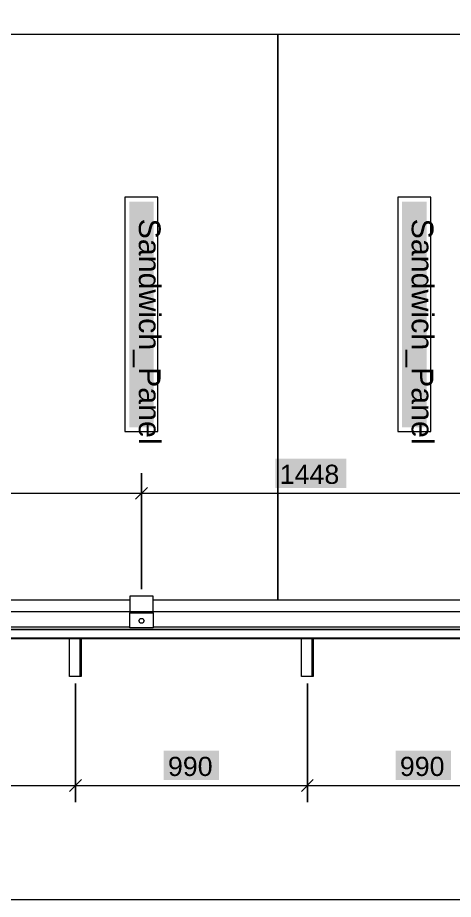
# Model space of a CAD drawing. Header units: inches. Extents: x 0.3 to 15.6, y 0.4 to 11.3.
# Drawn here: x 3.502 to 5.112, y 4.911 to 8.169 of the extents above; entities that cross this region are included whole.
import ezdxf

# ---------------------------------------------------------------- set-up
doc = ezdxf.new("R2010")
doc.units = ezdxf.units.IN
doc.header["$MEASUREMENT"] = 0
for name, color, linetype in [('PDF_Geometry', 7, 'Continuous'), ('PDF_Solid Fills', 7, 'Continuous'), ('PDF_Text', 7, 'Continuous')]:
    doc.layers.add(name, color=color, linetype=linetype)
doc.styles.add('PDF Arial', font='arial.ttf')

msp = doc.modelspace()

# ---------------------------------------------------------------- hatches: boundary and pattern name
at = {"layer": 'PDF_Solid Fills', "true_color": 0xffffff, "transparency": 33554559}
for points in [[(4.0048, 7.4898), (3.914, 7.4898), (3.914, 7.4898), (3.914, 6.6553), (3.914, 6.6553), (4.0048, 6.6553), (4.0048, 6.6553)], [(4.0048, 7.4898), (3.914, 7.4898), (3.914, 7.4898), (3.914, 6.6553), (3.914, 6.6553), (4.0048, 6.6553), (4.0048, 6.6553)], [(5.0132, 7.4898), (4.9223, 7.4898), (4.9223, 7.4898), (4.9223, 6.6553), (4.9223, 6.6553), (5.0132, 6.6553), (5.0132, 6.6553)], [(5.0132, 7.4898), (4.9223, 7.4898), (4.9223, 7.4898), (4.9223, 6.6553), (4.9223, 6.6553), (5.0132, 6.6553), (5.0132, 6.6553)], [(4.7169, 6.4309), (4.7169, 6.54), (4.7169, 6.54), (4.4547, 6.54), (4.4547, 6.54), (4.4547, 6.4309), (4.4547, 6.4309)], [(4.2461, 5.3514), (4.2461, 5.4604), (4.2461, 5.4604), (4.0416, 5.4604), (4.0416, 5.4604), (4.0416, 5.3514), (4.0416, 5.3514)], [(5.1032, 5.3514), (5.1032, 5.4604), (5.1032, 5.4604), (4.8987, 5.4604), (4.8987, 5.4604), (4.8987, 5.3514), (4.8987, 5.3514)]]:
    msp.add_hatch(color=7, dxfattribs=at).paths.add_polyline_path(points)
at = {"layer": 'PDF_Solid Fills', "transparency": 33554559}
h = msp.add_hatch(color=256, dxfattribs=at)
h.paths.add_polyline_path([(3.9594, 6.4114), (3.9597, 6.4114)], flags=0)
h.paths.add_polyline_path([(3.9594, 6.4117, 0.415242), (3.9591, 6.4114)], flags=0)
h.paths.add_polyline_path([(3.9597, 6.4114, 0.415242), (3.9594, 6.4117)], flags=0)
h = msp.add_hatch(color=256, dxfattribs=at)
h.paths.add_polyline_path([(3.9594, 6.4114), (3.9597, 6.4114)], flags=0)
h.paths.add_polyline_path([(3.9594, 6.4117, 0.415242), (3.9591, 6.4114)], flags=0)
h.paths.add_polyline_path([(3.9597, 6.4114, 0.415242), (3.9594, 6.4117)], flags=0)
h = msp.add_hatch(color=256, dxfattribs=at)
h.paths.add_polyline_path([(3.7153, 5.3319), (3.7156, 5.3319)], flags=0)
h.paths.add_polyline_path([(3.7156, 5.3319, 0.413793), (3.7153, 5.3322)], flags=0)
h = msp.add_hatch(color=256, dxfattribs=at)
h.paths.add_polyline_path([(3.7153, 5.3319), (3.7156, 5.3319)], flags=0)
h.paths.add_polyline_path([(3.7156, 5.3319, 0.413793), (3.7153, 5.3322)], flags=0)
h = msp.add_hatch(color=256, dxfattribs=at)
h.paths.add_polyline_path([(4.5724, 5.3319), (4.5727, 5.3319)], flags=0)
h.paths.add_polyline_path([(4.5721, 5.3319, 0.415242), (4.5724, 5.3317)], flags=0)
h.paths.add_polyline_path([(4.5727, 5.3319, 0.413793), (4.5724, 5.3322)], flags=0)
h = msp.add_hatch(color=256, dxfattribs=at)
h.paths.add_polyline_path([(4.5724, 5.3319), (4.5727, 5.3319)], flags=0)
h.paths.add_polyline_path([(4.5721, 5.3319, 0.415242), (4.5724, 5.3317)], flags=0)
h.paths.add_polyline_path([(4.5727, 5.3319, 0.413793), (4.5724, 5.3322)], flags=0)

# ---------------------------------------------------------------- linework, layer by layer
at = {"layer": 'PDF_Geometry', "lineweight": 5}
for points in [[(1.6316, 8.4067), (1.6247, 8.4067), (1.6247, 8.1081), (9.5009, 8.1081), (9.5009, 8.2855), (1.6247, 8.2855)], [(1.9795, 6.4114), (2.4456, 6.4114), (2.7066, 6.4114), (3.9594, 6.4114), (5.2122, 6.4114), (5.4732, 6.4114), (8.8794, 6.4114)], [(1.4434, 5.9746), (1.3525, 6.0655), (0.6897, 6.0655), (0.5988, 5.9746), (0.6897, 5.8837), (1.3525, 5.8837), (1.4434, 5.9746), (9.7518, 5.9746), (5.5169, 5.9746)], [(2.7498, 6.0183), (3.9161, 6.0183)], [(4.0027, 6.0183), (5.169, 6.0183)], [(2.7498, 5.975), (3.9161, 5.975)], [(4.0027, 5.9703), (4.0027, 5.914), (3.9161, 5.914), (3.9161, 5.9703)], [(4.0027, 5.975), (5.169, 5.975)], [(2.6633, 5.9184), (1.9795, 5.9184), (1.9795, 5.908), (8.8794, 5.908), (8.8794, 5.9184), (5.2555, 5.9184)], [(2.7498, 5.9184), (3.9161, 5.9184)], [(4.0027, 5.9184), (5.169, 5.9184)], [(1.9795, 5.8774), (8.8794, 5.8774)], [(3.737, 5.8743), (3.737, 5.7349), (3.6937, 5.7349), (3.6937, 5.8743)], [(3.7326, 5.7349), (3.7326, 5.8743)], [(4.594, 5.8743), (4.594, 5.7349), (4.5508, 5.7349), (4.5508, 5.8743)], [(4.5897, 5.7349), (4.5897, 5.8743)], [(1.6247, 5.3319), (1.9795, 5.3319), (2.0877, 5.3319), (2.8582, 5.3319), (3.7153, 5.3319), (4.5724, 5.3319), (5.4295, 5.3319), (6.2866, 5.3319), (7.1436, 5.3319), (8.0007, 5.3319), (8.7712, 5.3319), (8.8794, 5.3319), (9.1112, 5.3319), (8.8794, 5.3319)], [(1.6247, 4.9108), (8.8794, 4.9108)]]:
    msp.add_lwpolyline(points, dxfattribs=at)
for points in [[(4.4636, 8.1081), (4.4636, 6.0183)], [(3.8984, 6.6397), (4.0204, 6.6397), (4.0204, 7.5053), (3.8984, 7.5053)], [(4.9067, 6.6397), (5.0287, 6.6397), (5.0287, 7.5053), (4.9067, 7.5053)], [(3.9594, 6.4854), (3.9594, 6.0568)], [(3.9374, 6.3894), (3.9814, 6.4335)], [(4.0027, 5.9703), (4.0027, 6.0309), (3.9161, 6.0309), (3.9161, 5.9703)], [(3.9499, 5.94), (3.9547, 5.9482), (3.9641, 5.9482), (3.9689, 5.94), (3.9641, 5.9318), (3.9547, 5.9318)], [(1.9795, 5.8743), (8.8794, 5.8743), (8.8794, 5.908), (1.9795, 5.908)], [(3.7153, 5.2696), (3.7153, 5.7089)], [(4.5724, 5.2696), (4.5724, 5.7089)], [(3.6933, 5.3099), (3.7374, 5.3539)], [(4.5504, 5.3099), (4.5944, 5.3539)]]:
    msp.add_lwpolyline(points, close=True, dxfattribs=at)
for points in [[(3.9594, 6.4112), (3.9593, 6.4112), (3.9591, 6.4113), (3.9591, 6.4114)], [(3.9594, 6.4112), (3.9593, 6.4112), (3.9591, 6.4113), (3.9591, 6.4114)], [(3.9597, 6.4114), (3.9597, 6.4113), (3.9595, 6.4112), (3.9594, 6.4112)], [(3.9597, 6.4114), (3.9597, 6.4113), (3.9595, 6.4112), (3.9594, 6.4112)], [(3.7151, 5.3319), (3.7151, 5.3321), (3.7152, 5.3322), (3.7153, 5.3322)], [(3.7151, 5.3319), (3.7151, 5.3321), (3.7152, 5.3322), (3.7153, 5.3322)], [(3.7153, 5.3317), (3.7152, 5.3317), (3.7151, 5.3318), (3.7151, 5.3319)], [(3.7153, 5.3317), (3.7152, 5.3317), (3.7151, 5.3318), (3.7151, 5.3319)], [(3.7156, 5.3319), (3.7156, 5.3318), (3.7155, 5.3317), (3.7153, 5.3317)], [(3.7156, 5.3319), (3.7156, 5.3318), (3.7155, 5.3317), (3.7153, 5.3317)], [(4.5721, 5.3319), (4.5721, 5.3321), (4.5723, 5.3322), (4.5724, 5.3322)], [(4.5721, 5.3319), (4.5721, 5.3321), (4.5723, 5.3322), (4.5724, 5.3322)], [(4.5727, 5.3319), (4.5727, 5.3318), (4.5725, 5.3317), (4.5724, 5.3317)], [(4.5727, 5.3319), (4.5727, 5.3318), (4.5725, 5.3317), (4.5724, 5.3317)]]:
    msp.add_open_spline(points, degree=3, dxfattribs=at)

# ---------------------------------------------------------------- texts
at = {"layer": 'PDF_Text', "char_height": 0.080264, "attachment_point": 7, "rotation": 270.0002, "style": 'PDF Arial'}
for insert in [(3.9265, 7.4266), (4.9348, 7.4266)]:
    msp.add_mtext('Sandwich_Panel', dxfattribs=dict(at, insert=insert))
at = {"layer": 'PDF_Text', "char_height": 0.07083, "attachment_point": 7, "style": 'PDF Arial'}
for s, insert in [('1448', (4.4703, 6.4453)), ('990', (4.0572, 5.3658)), ('990', (4.9143, 5.3658))]:
    msp.add_mtext(s, dxfattribs=dict(at, insert=insert))

doc.saveas('drawing.dxf')
